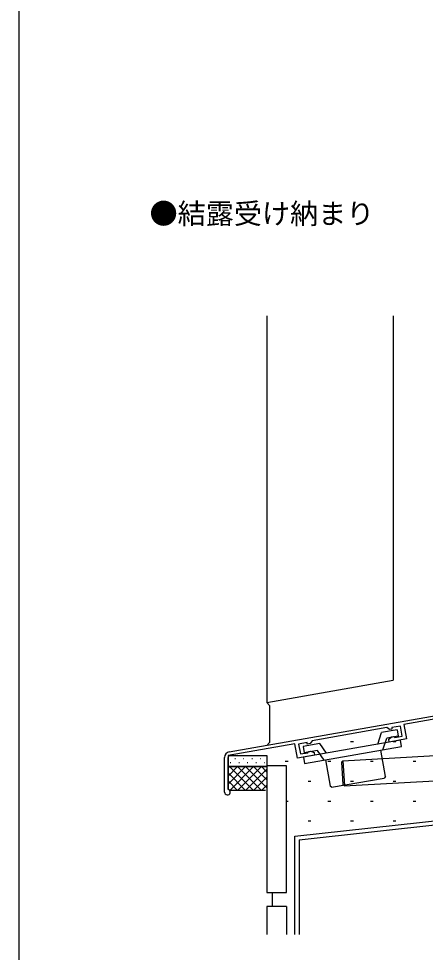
# Model space of a CAD drawing. Units: millimetres, scale not verified. Extents: x -437 to 438, y -681 to 679.
# Drawn here: x -436.8 to -292.1, y -380.8 to -48.5 of the extents above; entities that cross this region are included whole.
import ezdxf
from ezdxf.enums import TextEntityAlignment as Align

# ---------------------------------------------------------------- set-up
doc = ezdxf.new("R2010")
doc.units = ezdxf.units.MM
doc.header["$LTSCALE"] = 4
for name, color, linetype in [('0-2_USER1', 3, 'Continuous'), ('0-3_YKK_11', 7, 'Continuous'), ('0-5_YKK_13', 4, 'Continuous'), ('0-7_YKK_ZWAK', 7, 'Continuous'), ('0-8_YSS_K', 3, 'Continuous')]:
    doc.layers.add(name, color=color, linetype=linetype)
doc.styles.add('ＭＳ ゴシック', font='')
doc.styles.get('ＭＳ ゴシック').set_extended_font_data('MS Gothic')

msp = doc.modelspace()

# ---------------------------------------------------------------- linework, layer by layer
at = {"layer": '0-3_YKK_11'}
msp.add_line((-363.508, -323.783), (-363.508, -311.461), dxfattribs=at)
for points in [[(-361.855, -309.491), (-276.712, -294.478), (-276.712, -289.936)], [(-275.512, -295.485), (-299.709, -299.751), (-298.806, -304.872), (-304.911, -305.949), (-305.085, -304.964), (-304.089, -304.129), (-303.425, -304.012), (-303.199, -304.149), (-302.974, -304.287), (-300.312, -303.818), (-300.937, -300.273), (-303.955, -300.805), (-303.955, -301.363), (-304.83, -301.518), (-305.814, -300.828), (-332.404, -305.517), (-333.094, -306.501), (-334.081, -306.675), (-334.081, -306.117), (-337.178, -306.663), (-336.553, -310.208), (-333.89, -309.739), (-333.725, -309.532), (-333.56, -309.325), (-332.896, -309.208), (-331.675, -309.653), (-331.501, -310.638), (-337.607, -311.714), (-338.51, -306.593), (-362.308, -310.789), (-362.308, -322.583), (-362.123, -322.859)]]:
    msp.add_lwpolyline(points, dxfattribs=at)
for centre, radius, start, end in [((-361.508, -311.461), 2, 99.99999, 180.00002), ((-362.508, -323.783), 1, 180.00002, 67.38012)]:
    msp.add_arc(centre, radius, start, end, dxfattribs=at)
at = {"layer": '0-5_YKK_13'}
for p, q in [((-302.124, -301.599), (-307.631, -302.57)), ((-302.124, -301.599), (-301.725, -303.864)), ((-308.962, -306.663), (-307.631, -302.57)), ((-307.174, -308.684), (-305.843, -304.59)), ((-301.725, -303.864), (-305.843, -304.59)), ((-329.608, -306.445), (-335.608, -307.503)), ((-335.608, -307.503), (-335.208, -309.768)), ((-330.452, -308.929), (-335.208, -309.768)), ((-328.047, -312.364), (-330.452, -308.929)), ((-327.203, -309.88), (-329.608, -306.445)), ((-306.309, -318.178), (-307.959, -308.822)), ((-359.882, -311.8), (-359.682, -311.8)), ((-356.852, -311.8), (-356.652, -311.8)), ((-353.822, -311.8), (-353.622, -311.8)), ((-350.792, -311.8), (-350.592, -311.8)), ((-327.655, -312.295), (-326.005, -321.651)), ((-362.308, -315.278), (-361.739, -314.709)), ((-362.308, -318.106), (-358.91, -314.709)), ((-362.308, -320.935), (-356.082, -314.709)), ((-353.236, -323.209), (-361.736, -314.709)), ((-361.716, -323.172), (-353.254, -314.709)), ((-361.497, -313.215), (-361.297, -313.215)), ((-359.882, -314.63), (-359.682, -314.63)), ((-358.925, -323.209), (-350.425, -314.709)), ((-350.407, -323.209), (-358.907, -314.709)), ((-358.467, -313.215), (-358.267, -313.215)), ((-356.852, -314.63), (-356.652, -314.63)), ((-356.097, -323.209), (-348.506, -315.618)), ((-348.506, -322.281), (-356.079, -314.709)), ((-355.437, -313.215), (-355.237, -313.215)), ((-353.822, -314.63), (-353.622, -314.63)), ((-348.506, -319.453), (-353.25, -314.709)), ((-352.407, -313.215), (-352.207, -313.215)), ((-350.792, -314.63), (-350.592, -314.63)), ((-348.506, -316.624), (-350.422, -314.709)), ((-349.377, -313.215), (-349.177, -313.215)), ((-356.064, -323.209), (-362.308, -316.965)), ((-353.268, -323.209), (-348.506, -318.447)), ((-325.426, -322.056), (-306.715, -318.757)), ((-306.309, -318.178), (-306.715, -318.757)), ((-358.892, -323.209), (-362.308, -319.793)), ((-350.44, -323.209), (-348.506, -321.275)), ((-325.426, -322.056), (-326.005, -321.651)), ((-362.02, -322.91), (-362.305, -322.625)), ((-348.917, -323.209), (-361.689, -323.209))]:
    msp.add_line(p, q, dxfattribs=at)
msp.add_lwpolyline([(-335.44, -311.332), (-335.041, -313.597), (-300.573, -307.52), (-300.972, -305.254)], close=True, dxfattribs=at)
for points in [[(-348.506, -314.709), (-362.308, -314.709), (-362.308, -311.461)], [(-361.781, -310.709), (-348.506, -310.709), (-348.506, -314.709)], [(-362.308, -322.583), (-362.308, -314.709), (-348.506, -314.709), (-348.506, -323.62)]]:
    msp.add_lwpolyline(points, dxfattribs=at)
for centre, radius, start, end in [((-361.508, -311.461), 0.8, 109.956, 180), ((-362.008, -322.583), 0.3, 180, 247.38014), ((-362.508, -323.783), 1, 35.01266, 67.38014)]:
    msp.add_arc(centre, radius, start, end, dxfattribs=at)
at = {"layer": '0-7_YKK_ZWAK'}
msp.add_line((-436.8, 643.8), (-436.8, -681.2), dxfattribs=at)
at = {"layer": '0-8_YSS_K'}
for p, q in [((-348.51, -154.198), (-348.51, -291.907)), ((-303.513, -154.198), (-303.518, -283.973)), ((-348.51, -291.907), (-303.51, -283.972)), ((-347.51, -292.907), (-348.51, -291.907)), ((-347.51, -292.907), (-347.51, -306.138)), ((-318.684, -305.72), (-317.684, -305.72)), ((-303.534, -305.72), (-302.534, -305.72)), ((-347.51, -306.138), (-348.51, -307.138)), ((-321.428, -312.609), (-213.201, -306.554)), ((-341.909, -312.795), (-340.909, -312.795)), ((-326.759, -312.795), (-325.759, -312.795)), ((-321.428, -312.609), (-321.898, -313.137)), ((-321.898, -313.137), (-321.434, -321.124)), ((-321.428, -312.609), (-320.906, -321.594)), ((-320.925, -321.595), (-212.679, -315.539)), ((-311.609, -312.795), (-310.609, -312.795)), ((-296.459, -312.795), (-295.459, -312.795)), ((-338.512, -339.478), (-158.512, -319.478)), ((-337.012, -340.82), (-160.012, -321.154)), ((-333.834, -319.87), (-332.834, -319.87)), ((-320.906, -321.594), (-321.434, -321.124)), ((-318.684, -319.87), (-317.684, -319.87)), ((-303.534, -319.87), (-302.534, -319.87)), ((-341.506, -326.945), (-340.909, -326.945)), ((-326.759, -326.945), (-325.759, -326.945)), ((-311.609, -326.945), (-310.609, -326.945)), ((-296.459, -326.945), (-295.459, -326.945)), ((-333.834, -334.02), (-332.834, -334.02)), ((-318.684, -334.02), (-317.684, -334.02)), ((-303.534, -334.02), (-302.534, -334.02)), ((-338.512, -374.478), (-338.512, -339.478)), ((-337.012, -340.791), (-337.012, -374.478)), ((-346.506, -364.482), (-346.506, -359.482)), ((-348.506, -364.482), (-348.506, -374.478)), ((-341.506, -364.482), (-348.506, -364.482)), ((-341.506, -364.482), (-341.506, -374.478))]:
    msp.add_line(p, q, dxfattribs=at)
msp.add_lwpolyline([(-341.506, -314.482), (-348.506, -314.482), (-348.506, -359.482), (-341.506, -359.482)], close=True, dxfattribs=at)

# ---------------------------------------------------------------- texts
at = {"layer": '0-2_USER1', "style": 'ＭＳ ゴシック'}
msp.add_text('●結露受け納まり', height=7.331, dxfattribs=at).set_placement((-390.232, -123.726), align=Align.BOTTOM_LEFT)

doc.saveas('drawing.dxf')
